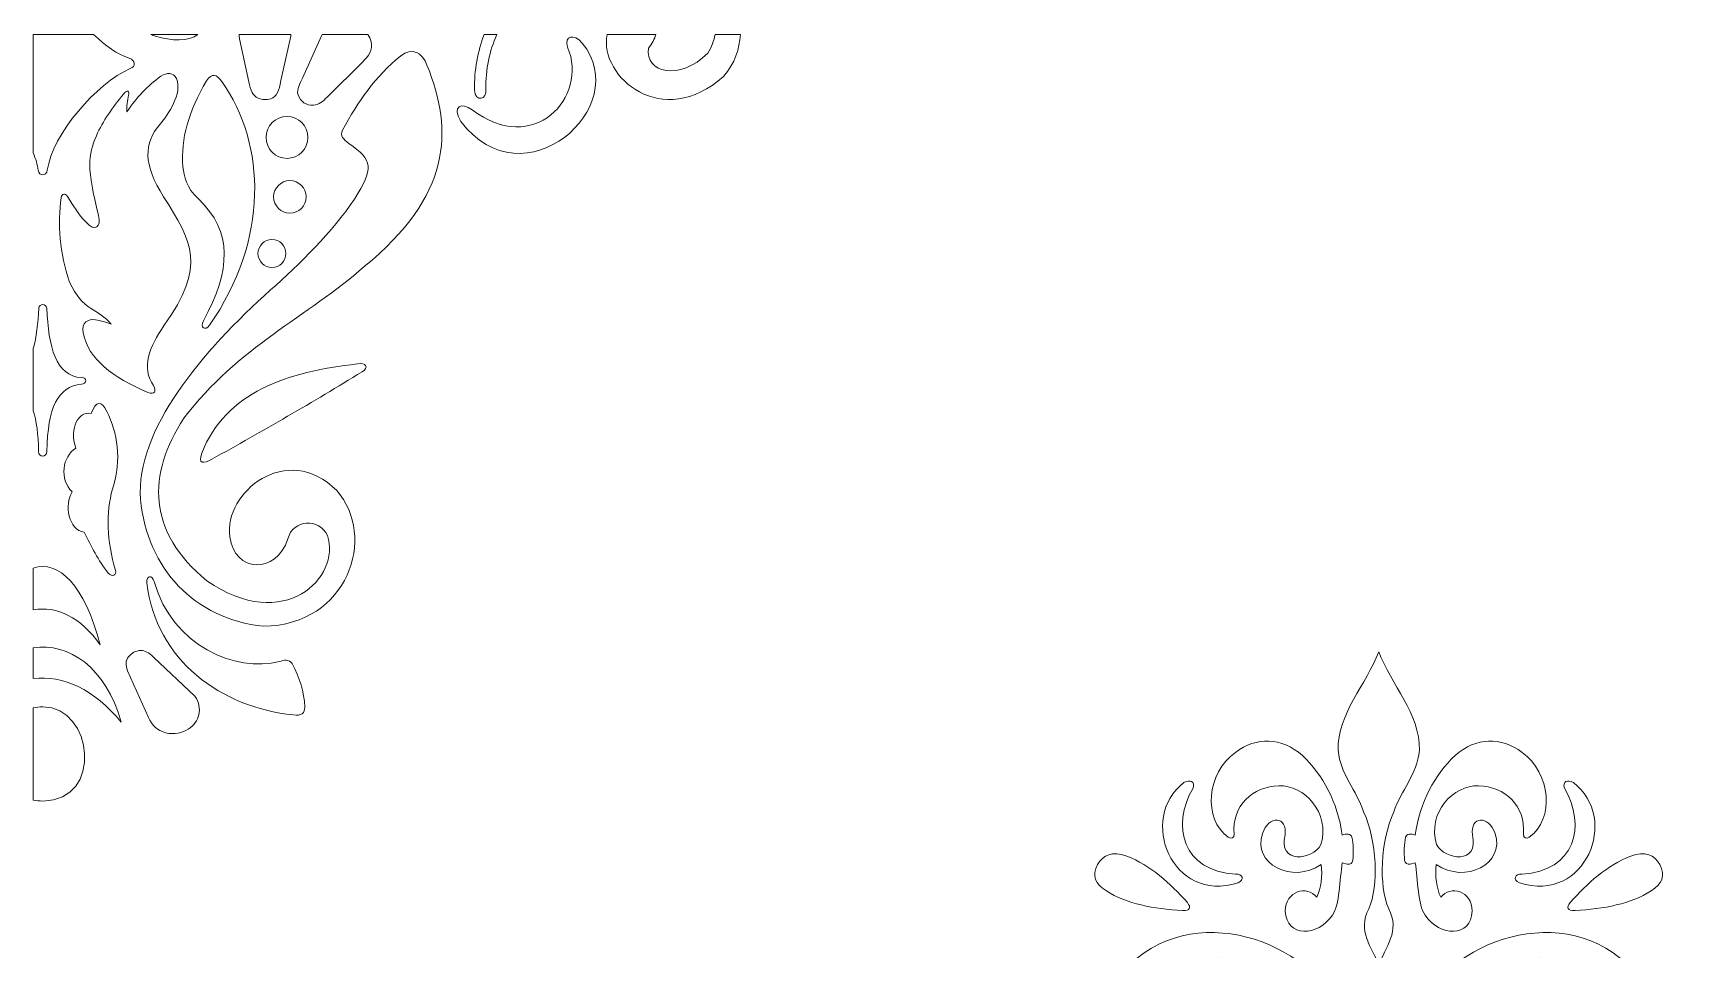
# Model space of a CAD drawing. Header units: centimetres. Extents: x -28.9 to 29, y -13.3 to 13.3.
# Drawn here: x 2.28 to 18.64, y 4.29 to 13.31 of the extents above; entities that cross this region are included whole.
import ezdxf

# ---------------------------------------------------------------- set-up
doc = ezdxf.new("R2010")
doc.units = ezdxf.units.CM
doc.header["$MEASUREMENT"] = 0
doc.layers.add('layer 1', color=7, linetype='Continuous')

msp = doc.modelspace()

# ---------------------------------------------------------------- linework, layer by layer
at = {"layer": 'layer 1', "color": 177, "lineweight": 9}
for points, knots in [([(2.87225, 13.29993), (2.98636, 13.18982), (3.10849, 13.1032), (3.22228, 13.0679), (3.22228, 13.0679), (3.2847, 13.04725), (3.28779, 12.98427), (3.23159, 12.96558), (3.23159, 12.96558), (2.90457, 12.82086), (2.46478, 12.3199), (2.41646, 11.96387), (2.41646, 11.96387), (2.40679, 11.90392), (2.33623, 11.90392), (2.32656, 11.96387), (2.32656, 11.96387), (2.31917, 12.01835), (2.30261, 12.07624), (2.27869, 12.13571), (2.27869, 12.13571), (2.27869, 12.13571), (2.27863, 13.3), (2.27863, 13.3), (2.27863, 13.3), (2.27863, 13.3), (2.87225, 13.29993), (2.87225, 13.29993)], [0, 0, 0, 0, 0.125, 0.125, 0.125, 0.125, 0.25, 0.25, 0.25, 0.25, 0.375, 0.375, 0.375, 0.375, 0.5, 0.5, 0.5, 0.5, 0.625, 0.625, 0.625, 0.625, 0.75, 0.75, 0.75, 0.75, 1, 1, 1, 1]), ([(3.89791, 13.29982), (3.80311, 13.23138), (3.63906, 13.23372), (3.48055, 13.28497), (3.48055, 13.28497), (3.46536, 13.28956), (3.45025, 13.29434), (3.43527, 13.29932), (3.43527, 13.29932), (3.43527, 13.29932), (3.89791, 13.29982), (3.89791, 13.29982)], [0, 0, 0, 0, 0.25, 0.25, 0.25, 0.25, 0.5, 0.5, 0.5, 0.5, 1, 1, 1, 1]), ([(4.81015, 13.29972), (4.81005, 13.295), (4.80984, 13.28981), (4.80955, 13.28497), (4.80955, 13.28497), (4.80955, 13.28497), (4.71214, 12.8461), (4.71214, 12.8461), (4.71214, 12.8461), (4.69718, 12.74541), (4.67202, 12.69102), (4.61461, 12.66868), (4.61461, 12.66868), (4.57115, 12.65366), (4.5299, 12.65867), (4.48884, 12.67431), (4.48884, 12.67431), (4.43991, 12.6943), (4.41158, 12.75038), (4.39926, 12.83591), (4.39926, 12.83591), (4.39926, 12.83591), (4.30775, 13.25753), (4.30775, 13.25753), (4.30775, 13.25753), (4.30484, 13.2716), (4.30281, 13.28556), (4.30173, 13.29933), (4.30173, 13.29933), (4.30173, 13.29933), (4.81015, 13.29972), (4.81015, 13.29972)], [0, 0, 0, 0, 0.11111111, 0.11111111, 0.11111111, 0.11111111, 0.22222222, 0.22222222, 0.22222222, 0.22222222, 0.33333333, 0.33333333, 0.33333333, 0.33333333, 0.44444444, 0.44444444, 0.44444444, 0.44444444, 0.55555556, 0.55555556, 0.55555556, 0.55555556, 0.66666667, 0.66666667, 0.66666667, 0.66666667, 0.77777778, 0.77777778, 0.77777778, 0.77777778, 1, 1, 1, 1]), ([(5.56837, 13.29966), (5.58152, 13.27834), (5.5923, 13.25454), (5.60052, 13.22927), (5.60052, 13.22927), (5.62148, 13.15056), (5.57736, 13.08792), (5.51425, 13.02657), (5.51425, 13.02657), (5.51425, 13.02657), (5.16918, 12.68416), (5.16918, 12.68416), (5.16918, 12.68416), (5.12619, 12.64401), (5.08541, 12.60686), (5.03541, 12.60426), (5.03541, 12.60426), (4.95945, 12.59934), (4.90749, 12.63903), (4.88249, 12.70659), (4.88249, 12.70659), (4.86353, 12.76104), (4.90485, 12.81763), (4.92562, 12.86993), (4.92562, 12.86993), (4.92562, 12.86993), (5.11233, 13.28635), (5.11233, 13.28635), (5.11233, 13.28635), (5.11459, 13.29077), (5.11692, 13.29547), (5.11928, 13.2997), (5.11928, 13.2997), (5.11928, 13.2997), (5.56837, 13.29966), (5.56837, 13.29966)], [0, 0, 0, 0, 0.1, 0.1, 0.1, 0.1, 0.2, 0.2, 0.2, 0.2, 0.3, 0.3, 0.3, 0.3, 0.4, 0.4, 0.4, 0.4, 0.5, 0.5, 0.5, 0.5, 0.6, 0.6, 0.6, 0.6, 0.7, 0.7, 0.7, 0.7, 0.8, 0.8, 0.8, 0.8, 1, 1, 1, 1]), ([(7.53174, 13.17615), (7.49805, 13.28943), (7.59121, 13.31241), (7.67683, 13.21551), (7.67683, 13.21551), (8.1885, 12.58526), (7.09559, 11.63043), (6.4828, 12.44406), (6.4828, 12.44406), (6.39146, 12.5999), (6.48983, 12.63662), (6.5926, 12.56016), (6.5926, 12.56016), (7.19393, 12.09693), (7.7435, 12.6803), (7.53174, 13.17615)], [0, 0, 0, 0, 0.2, 0.2, 0.2, 0.2, 0.4, 0.4, 0.4, 0.4, 0.6, 0.6, 0.6, 0.6, 1, 1, 1, 1]), ([(6.83603, 13.29954), (6.76365, 13.13661), (6.72577, 12.95549), (6.7289, 12.76246), (6.7289, 12.76246), (6.74646, 12.65997), (6.62572, 12.62845), (6.61612, 12.75303), (6.61612, 12.75303), (6.61487, 12.95138), (6.64919, 13.13426), (6.71102, 13.29933), (6.71102, 13.29933), (6.71102, 13.29933), (6.83603, 13.29954), (6.83603, 13.29954)], [0, 0, 0, 0, 0.2, 0.2, 0.2, 0.2, 0.4, 0.4, 0.4, 0.4, 0.6, 0.6, 0.6, 0.6, 1, 1, 1, 1]), ([(9.23231, 13.29933), (9.23231, 13.29933), (8.98301, 13.29933), (8.98301, 13.29933), (8.98301, 13.29933), (8.97145, 13.23879), (8.94824, 13.17798), (8.91181, 13.11812), (8.91181, 13.11812), (8.63641, 12.8354), (8.28686, 12.92496), (8.32775, 13.1663), (8.32775, 13.1663), (8.36559, 13.21287), (8.38836, 13.25772), (8.39897, 13.29933), (8.39897, 13.29933), (8.39897, 13.29933), (7.9201, 13.29933), (7.9201, 13.29933), (7.9201, 13.29933), (7.84209, 12.87784), (8.46927, 12.35328), (9.06409, 12.88748), (9.06409, 12.88748), (9.18242, 13.01965), (9.22031, 13.16017), (9.23231, 13.29933)], [0, 0, 0, 0, 0.125, 0.125, 0.125, 0.125, 0.25, 0.25, 0.25, 0.25, 0.375, 0.375, 0.375, 0.375, 0.5, 0.5, 0.5, 0.5, 0.625, 0.625, 0.625, 0.625, 0.75, 0.75, 0.75, 0.75, 1, 1, 1, 1]), ([(5.38289, 12.22758), (5.32718, 12.27073), (5.2919, 12.30168), (5.31819, 12.35944), (5.31819, 12.35944), (5.4755, 12.64369), (5.64269, 12.88793), (5.88896, 13.0882), (5.88896, 13.0882), (6.00068, 13.17879), (6.10655, 13.12246), (6.14966, 12.99989), (6.14966, 12.99989), (6.41433, 12.34338), (6.38615, 11.71524), (5.53204, 11.01584), (5.53204, 11.01584), (4.97936, 10.52629), (4.28847, 10.22499), (3.75931, 9.52373), (3.75931, 9.52373), (3.39771, 8.97234), (3.3963, 8.40752), (3.98617, 7.92405), (3.98617, 7.92405), (4.74684, 7.39996), (5.3065, 7.95809), (5.17035, 8.36937), (5.17035, 8.36937), (5.09241, 8.54381), (4.83184, 8.53286), (4.78134, 8.33767), (4.78134, 8.33767), (4.67101, 7.9826), (4.25235, 8.00544), (4.2106, 8.35811), (4.2106, 8.35811), (4.15002, 8.7914), (4.76873, 9.30131), (5.26235, 8.81457), (5.26235, 8.81457), (5.6596, 8.36084), (5.37681, 7.48847), (4.54195, 7.47777), (4.54195, 7.47777), (3.86331, 7.55082), (3.39823, 8.04183), (3.33289, 8.72772), (3.33289, 8.72772), (3.28021, 9.40471), (3.94457, 10.18785), (4.61158, 10.78654), (4.61158, 10.78654), (4.89911, 11.03863), (5.21698, 11.35769), (5.43715, 11.68073), (5.43715, 11.68073), (5.62626, 11.9811), (5.62057, 12.06366), (5.38289, 12.22758)], [0, 0, 0, 0, 0.0625, 0.0625, 0.0625, 0.0625, 0.125, 0.125, 0.125, 0.125, 0.1875, 0.1875, 0.1875, 0.1875, 0.25, 0.25, 0.25, 0.25, 0.3125, 0.3125, 0.3125, 0.3125, 0.375, 0.375, 0.375, 0.375, 0.4375, 0.4375, 0.4375, 0.4375, 0.5, 0.5, 0.5, 0.5, 0.5625, 0.5625, 0.5625, 0.5625, 0.625, 0.625, 0.625, 0.625, 0.6875, 0.6875, 0.6875, 0.6875, 0.75, 0.75, 0.75, 0.75, 0.8125, 0.8125, 0.8125, 0.8125, 0.875, 0.875, 0.875, 0.875, 1, 1, 1, 1]), ([(3.53206, 12.88943), (3.39715, 12.79086), (3.30693, 12.69449), (3.19831, 12.53797), (3.19831, 12.53797), (3.1949, 12.58743), (3.20433, 12.6522), (3.21461, 12.70261), (3.21461, 12.70261), (3.2269, 12.74709), (3.20172, 12.75781), (3.16528, 12.71427), (3.16528, 12.71427), (3.06035, 12.58196), (2.96251, 12.45429), (2.89884, 12.30345), (2.89884, 12.30345), (2.81502, 12.11269), (2.80393, 11.97931), (2.92009, 11.52021), (2.92009, 11.52021), (2.95077, 11.40541), (2.88606, 11.35451), (2.79744, 11.45291), (2.79744, 11.45291), (2.72023, 11.53335), (2.67165, 11.61438), (2.6158, 11.70546), (2.6158, 11.70546), (2.59145, 11.74405), (2.55931, 11.73652), (2.55359, 11.69374), (2.55359, 11.69374), (2.517, 11.44027), (2.53398, 11.14762), (2.63592, 10.86393), (2.63592, 10.86393), (2.75883, 10.58378), (2.91959, 10.60273), (3.04583, 10.44853), (3.04583, 10.44853), (2.99428, 10.46921), (2.94273, 10.4855), (2.89117, 10.49305), (2.89117, 10.49305), (2.81289, 10.50189), (2.75186, 10.46938), (2.76938, 10.36391), (2.76938, 10.36391), (2.82202, 10.09594), (3.05927, 9.93424), (3.40364, 9.77647), (3.40364, 9.77647), (3.47393, 9.75589), (3.49289, 9.78575), (3.46049, 9.84535), (3.46049, 9.84535), (3.33912, 10.02374), (3.41803, 10.22307), (3.56452, 10.43873), (3.56452, 10.43873), (3.98161, 11.01775), (3.84181, 11.26489), (3.56036, 11.70362), (3.56036, 11.70362), (3.35628, 12.02017), (3.36544, 12.23216), (3.52393, 12.41511), (3.52393, 12.41511), (3.60367, 12.51116), (3.74906, 12.71956), (3.68568, 12.86779), (3.68568, 12.86779), (3.65636, 12.9273), (3.59183, 12.92962), (3.53206, 12.88943)], [0, 0, 0, 0, 0.05, 0.05, 0.05, 0.05, 0.1, 0.1, 0.1, 0.1, 0.15, 0.15, 0.15, 0.15, 0.2, 0.2, 0.2, 0.2, 0.25, 0.25, 0.25, 0.25, 0.3, 0.3, 0.3, 0.3, 0.35, 0.35, 0.35, 0.35, 0.4, 0.4, 0.4, 0.4, 0.45, 0.45, 0.45, 0.45, 0.5, 0.5, 0.5, 0.5, 0.55, 0.55, 0.55, 0.55, 0.6, 0.6, 0.6, 0.6, 0.65, 0.65, 0.65, 0.65, 0.7, 0.7, 0.7, 0.7, 0.75, 0.75, 0.75, 0.75, 0.8, 0.8, 0.8, 0.8, 0.85, 0.85, 0.85, 0.85, 0.9, 0.9, 0.9, 0.9, 1, 1, 1, 1]), ([(3.98236, 12.84588), (4.0361, 12.92364), (4.08117, 12.90855), (4.13133, 12.83804), (4.13133, 12.83804), (4.57137, 12.22164), (4.59472, 11.27745), (4.01241, 10.44067), (4.01241, 10.44067), (3.96745, 10.37867), (3.91519, 10.41608), (3.95164, 10.482), (3.95164, 10.482), (4.22063, 10.97854), (4.24394, 11.35801), (3.90003, 11.68542), (3.90003, 11.68542), (3.78158, 11.78934), (3.76148, 11.91121), (3.74957, 11.99724), (3.74957, 11.99724), (3.72786, 12.28219), (3.80545, 12.53209), (3.98236, 12.84588)], [0, 0, 0, 0, 0.14285714, 0.14285714, 0.14285714, 0.14285714, 0.28571429, 0.28571429, 0.28571429, 0.28571429, 0.42857143, 0.42857143, 0.42857143, 0.42857143, 0.57142857, 0.57142857, 0.57142857, 0.57142857, 0.71428571, 0.71428571, 0.71428571, 0.71428571, 1, 1, 1, 1]), ([(4.77338, 12.49356), (4.65958, 12.49356), (4.56729, 12.40127), (4.56729, 12.28747), (4.56729, 12.28747), (4.56729, 12.17367), (4.65958, 12.08136), (4.77338, 12.08136), (4.77338, 12.08136), (4.88718, 12.08136), (4.97948, 12.17367), (4.97948, 12.28747), (4.97948, 12.28747), (4.97948, 12.40127), (4.88718, 12.49356), (4.77338, 12.49356)], [0, 0, 0, 0, 0.2, 0.2, 0.2, 0.2, 0.4, 0.4, 0.4, 0.4, 0.6, 0.6, 0.6, 0.6, 1, 1, 1, 1]), ([(4.80147, 11.86288), (4.71296, 11.86288), (4.64118, 11.79109), (4.64118, 11.70258), (4.64118, 11.70258), (4.64118, 11.61407), (4.71296, 11.54228), (4.80147, 11.54228), (4.80147, 11.54228), (4.88999, 11.54228), (4.96177, 11.61407), (4.96177, 11.70258), (4.96177, 11.70258), (4.96177, 11.79109), (4.88999, 11.86288), (4.80147, 11.86288)], [0, 0, 0, 0, 0.2, 0.2, 0.2, 0.2, 0.4, 0.4, 0.4, 0.4, 0.6, 0.6, 0.6, 0.6, 1, 1, 1, 1]), ([(4.62536, 11.28285), (4.54948, 11.28285), (4.48796, 11.22132), (4.48796, 11.14545), (4.48796, 11.14545), (4.48796, 11.06958), (4.54948, 11.00805), (4.62536, 11.00805), (4.62536, 11.00805), (4.70122, 11.00805), (4.76275, 11.06958), (4.76275, 11.14545), (4.76275, 11.14545), (4.76275, 11.22132), (4.70122, 11.28285), (4.62536, 11.28285)], [0, 0, 0, 0, 0.2, 0.2, 0.2, 0.2, 0.4, 0.4, 0.4, 0.4, 0.6, 0.6, 0.6, 0.6, 1, 1, 1, 1]), ([(2.27864, 10.21071), (2.31011, 10.32111), (2.32532, 10.45737), (2.33181, 10.60867), (2.33181, 10.60867), (2.33949, 10.65536), (2.40353, 10.65537), (2.41122, 10.60867), (2.41122, 10.60867), (2.42769, 10.22504), (2.4998, 9.93809), (2.75249, 9.9244), (2.75249, 9.9244), (2.81103, 9.92502), (2.80618, 9.86071), (2.75165, 9.86118), (2.75165, 9.86118), (2.51853, 9.83007), (2.4204, 9.63309), (2.41241, 9.19764), (2.41241, 9.19764), (2.41024, 9.13614), (2.33279, 9.13614), (2.33062, 9.19764), (2.33062, 9.19764), (2.32755, 9.36539), (2.31104, 9.49775), (2.27864, 9.59887), (2.27864, 9.59887), (2.27864, 9.59887), (2.27864, 10.21071), (2.27864, 10.21071)], [0, 0, 0, 0, 0.11111111, 0.11111111, 0.11111111, 0.11111111, 0.22222222, 0.22222222, 0.22222222, 0.22222222, 0.33333333, 0.33333333, 0.33333333, 0.33333333, 0.44444444, 0.44444444, 0.44444444, 0.44444444, 0.55555556, 0.55555556, 0.55555556, 0.55555556, 0.66666667, 0.66666667, 0.66666667, 0.66666667, 0.77777778, 0.77777778, 0.77777778, 0.77777778, 1, 1, 1, 1]), ([(4.03381, 9.12034), (3.95155, 9.07221), (3.89486, 9.0761), (3.93532, 9.18023), (3.93532, 9.18023), (4.16652, 9.77897), (4.77656, 9.98257), (5.46524, 10.05888), (5.46524, 10.05888), (5.54904, 10.07871), (5.58287, 10.02015), (5.5123, 9.98213), (5.5123, 9.98213), (5.02816, 9.6832), (4.53362, 9.39822), (4.03381, 9.12034)], [0, 0, 0, 0, 0.2, 0.2, 0.2, 0.2, 0.4, 0.4, 0.4, 0.4, 0.6, 0.6, 0.6, 0.6, 1, 1, 1, 1]), ([(2.84829, 9.57181), (2.72675, 9.59608), (2.62757, 9.43243), (2.69683, 9.2284), (2.69683, 9.2284), (2.56466, 9.151), (2.53164, 8.92272), (2.66154, 8.79938), (2.66154, 8.79938), (2.58239, 8.67828), (2.62417, 8.42007), (2.77903, 8.40458), (2.77903, 8.40458), (2.84605, 8.26474), (2.91697, 8.12654), (3.01549, 7.99985), (3.01549, 7.99985), (3.05233, 7.95503), (3.09999, 7.98464), (3.08685, 8.02771), (3.08685, 8.02771), (2.99997, 8.31394), (2.99336, 8.59858), (3.05715, 8.82739), (3.05715, 8.82739), (3.15333, 9.12887), (3.1044, 9.3795), (3.00154, 9.59009), (3.00154, 9.59009), (2.94604, 9.70332), (2.89758, 9.69865), (2.84829, 9.57181)], [0, 0, 0, 0, 0.11111111, 0.11111111, 0.11111111, 0.11111111, 0.22222222, 0.22222222, 0.22222222, 0.22222222, 0.33333333, 0.33333333, 0.33333333, 0.33333333, 0.44444444, 0.44444444, 0.44444444, 0.44444444, 0.55555556, 0.55555556, 0.55555556, 0.55555556, 0.66666667, 0.66666667, 0.66666667, 0.66666667, 0.77777778, 0.77777778, 0.77777778, 0.77777778, 1, 1, 1, 1]), ([(2.27864, 8.04896), (2.52437, 8.133), (2.78622, 7.88152), (2.93562, 7.29449), (2.93562, 7.29449), (2.74778, 7.56589), (2.50932, 7.68062), (2.27868, 7.63872), (2.27868, 7.63872), (2.27868, 7.63872), (2.27864, 8.04896), (2.27864, 8.04896)], [0, 0, 0, 0, 0.25, 0.25, 0.25, 0.25, 0.5, 0.5, 0.5, 0.5, 1, 1, 1, 1]), ([(3.39626, 7.90414), (3.38888, 7.98219), (3.4495, 7.98366), (3.46682, 7.9169), (3.46682, 7.9169), (3.64624, 7.27976), (4.26703, 7.02492), (4.69994, 7.13036), (4.69994, 7.13036), (4.74439, 7.14377), (4.79167, 7.15812), (4.82297, 7.11022), (4.82297, 7.11022), (4.89716, 6.96804), (4.94224, 6.83699), (4.94845, 6.68168), (4.94845, 6.68168), (4.94682, 6.62541), (4.91905, 6.59132), (4.83375, 6.60592), (4.83375, 6.60592), (4.12915, 6.67722), (3.48335, 7.14075), (3.39626, 7.90414)], [0, 0, 0, 0, 0.14285714, 0.14285714, 0.14285714, 0.14285714, 0.28571429, 0.28571429, 0.28571429, 0.28571429, 0.42857143, 0.42857143, 0.42857143, 0.42857143, 0.57142857, 0.57142857, 0.57142857, 0.57142857, 0.71428571, 0.71428571, 0.71428571, 0.71428571, 1, 1, 1, 1]), ([(2.27864, 7.26605), (2.62454, 7.31901), (2.99142, 7.07489), (3.14413, 6.53366), (3.14413, 6.53366), (2.87269, 6.85703), (2.57409, 6.99982), (2.27868, 6.96202), (2.27868, 6.96202), (2.27868, 6.96202), (2.27864, 7.26605), (2.27864, 7.26605)], [0, 0, 0, 0, 0.25, 0.25, 0.25, 0.25, 0.5, 0.5, 0.5, 0.5, 1, 1, 1, 1]), ([(3.20634, 7.03878), (3.18249, 7.09965), (3.18627, 7.13493), (3.21519, 7.17811), (3.21519, 7.17811), (3.24686, 7.21372), (3.28553, 7.23678), (3.3355, 7.2396), (3.3355, 7.2396), (3.37763, 7.23798), (3.41357, 7.22235), (3.46244, 7.17056), (3.46244, 7.17056), (3.46244, 7.17056), (3.86807, 6.78962), (3.86807, 6.78962), (3.86807, 6.78962), (3.90973, 6.7296), (3.91846, 6.66908), (3.90671, 6.60509), (3.90671, 6.60509), (3.88211, 6.50607), (3.75787, 6.38764), (3.57955, 6.42997), (3.57955, 6.42997), (3.49597, 6.4546), (3.44189, 6.50453), (3.41292, 6.57998), (3.41292, 6.57998), (3.41292, 6.57998), (3.20634, 7.03878), (3.20634, 7.03878)], [0, 0, 0, 0, 0.11111111, 0.11111111, 0.11111111, 0.11111111, 0.22222222, 0.22222222, 0.22222222, 0.22222222, 0.33333333, 0.33333333, 0.33333333, 0.33333333, 0.44444444, 0.44444444, 0.44444444, 0.44444444, 0.55555556, 0.55555556, 0.55555556, 0.55555556, 0.66666667, 0.66666667, 0.66666667, 0.66666667, 0.77777778, 0.77777778, 0.77777778, 0.77777778, 1, 1, 1, 1]), ([(15.50812, 4.14306), (15.44576, 4.31367), (15.29196, 4.48287), (15.41026, 4.69778), (15.41026, 4.69778), (15.50975, 4.93053), (15.49325, 5.35207), (15.35958, 5.65208), (15.35958, 5.65208), (15.28851, 5.86375), (15.13311, 6.01538), (15.10811, 6.25853), (15.10811, 6.25853), (15.10099, 6.62032), (15.38649, 6.90192), (15.50812, 7.22732), (15.50812, 7.22732), (15.62976, 6.90192), (15.91526, 6.62032), (15.90814, 6.25853), (15.90814, 6.25853), (15.88314, 6.01538), (15.72774, 5.86375), (15.65667, 5.65208), (15.65667, 5.65208), (15.523, 5.35207), (15.50649, 4.93053), (15.60599, 4.69778), (15.60599, 4.69778), (15.72429, 4.48287), (15.57049, 4.31367), (15.50812, 4.14306)], [0, 0, 0, 0, 0.11111111, 0.11111111, 0.11111111, 0.11111111, 0.22222222, 0.22222222, 0.22222222, 0.22222222, 0.33333333, 0.33333333, 0.33333333, 0.33333333, 0.44444444, 0.44444444, 0.44444444, 0.44444444, 0.55555556, 0.55555556, 0.55555556, 0.55555556, 0.66666667, 0.66666667, 0.66666667, 0.66666667, 0.77777778, 0.77777778, 0.77777778, 0.77777778, 1, 1, 1, 1]), ([(2.27865, 6.67457), (2.30785, 6.68155), (2.33886, 6.68496), (2.3715, 6.68425), (2.3715, 6.68425), (2.86693, 6.68578), (2.97411, 5.75837), (2.37152, 5.75783), (2.37152, 5.75783), (2.33846, 5.75786), (2.30753, 5.76071), (2.27868, 5.76606), (2.27868, 5.76606), (2.27868, 5.76606), (2.27865, 6.67457), (2.27865, 6.67457)], [0, 0, 0, 0, 0.2, 0.2, 0.2, 0.2, 0.4, 0.4, 0.4, 0.4, 0.6, 0.6, 0.6, 0.6, 1, 1, 1, 1]), ([(14.0851, 5.43295), (14.08881, 5.39294), (14.05783, 5.38286), (14.028, 5.4017), (14.028, 5.4017), (13.77714, 5.57826), (13.81558, 6.03484), (14.09919, 6.23626), (14.09919, 6.23626), (14.30695, 6.39276), (14.54798, 6.38786), (14.75772, 6.20588), (14.75772, 6.20588), (14.95691, 6.01347), (15.10404, 5.75036), (15.14939, 5.42153), (15.14939, 5.42153), (15.18865, 5.44278), (15.23591, 5.43442), (15.24451, 5.40269), (15.24451, 5.40269), (15.25888, 5.33246), (15.26067, 5.25116), (15.25339, 5.17538), (15.25339, 5.17538), (15.2492, 5.14257), (15.23131, 5.13274), (15.19799, 5.138), (15.19799, 5.138), (15.19799, 5.138), (15.14912, 5.15122), (15.14912, 5.15122), (15.14912, 5.15122), (15.12374, 4.98511), (15.12533, 4.73733), (15.05291, 4.63616), (15.05291, 4.63616), (14.9101, 4.41982), (14.60043, 4.41447), (14.58914, 4.67309), (14.58914, 4.67309), (14.59075, 4.87707), (14.80317, 4.92935), (14.89852, 4.81131), (14.89852, 4.81131), (14.93921, 4.8986), (14.95791, 5.02462), (14.94264, 5.13325), (14.94264, 5.13325), (14.65637, 4.93631), (14.26296, 5.14172), (14.36427, 5.43673), (14.36427, 5.43673), (14.42503, 5.6238), (14.61325, 5.60851), (14.58678, 5.42432), (14.58678, 5.42432), (14.51603, 5.1302), (14.85722, 5.17677), (14.93969, 5.32889), (14.93969, 5.32889), (15.0351, 5.64538), (14.77176, 5.91663), (14.5267, 5.90781), (14.5267, 5.90781), (14.26922, 5.89952), (14.06282, 5.71544), (14.0851, 5.43295)], [0, 0, 0, 0, 0.05555556, 0.05555556, 0.05555556, 0.05555556, 0.11111111, 0.11111111, 0.11111111, 0.11111111, 0.16666667, 0.16666667, 0.16666667, 0.16666667, 0.22222222, 0.22222222, 0.22222222, 0.22222222, 0.27777778, 0.27777778, 0.27777778, 0.27777778, 0.33333333, 0.33333333, 0.33333333, 0.33333333, 0.38888889, 0.38888889, 0.38888889, 0.38888889, 0.44444444, 0.44444444, 0.44444444, 0.44444444, 0.5, 0.5, 0.5, 0.5, 0.55555556, 0.55555556, 0.55555556, 0.55555556, 0.61111111, 0.61111111, 0.61111111, 0.61111111, 0.66666667, 0.66666667, 0.66666667, 0.66666667, 0.72222222, 0.72222222, 0.72222222, 0.72222222, 0.77777778, 0.77777778, 0.77777778, 0.77777778, 0.83333333, 0.83333333, 0.83333333, 0.83333333, 0.88888889, 0.88888889, 0.88888889, 0.88888889, 1, 1, 1, 1]), ([(16.93115, 5.43295), (16.92744, 5.39294), (16.95842, 5.38286), (16.98825, 5.4017), (16.98825, 5.4017), (17.23911, 5.57826), (17.20067, 6.03484), (16.91706, 6.23626), (16.91706, 6.23626), (16.7093, 6.39276), (16.46826, 6.38786), (16.25853, 6.20588), (16.25853, 6.20588), (16.05934, 6.01347), (15.91221, 5.75036), (15.86686, 5.42153), (15.86686, 5.42153), (15.8276, 5.44278), (15.78034, 5.43442), (15.77174, 5.40269), (15.77174, 5.40269), (15.75737, 5.33246), (15.75558, 5.25116), (15.76286, 5.17538), (15.76286, 5.17538), (15.76705, 5.14257), (15.78494, 5.13274), (15.81826, 5.138), (15.81826, 5.138), (15.81826, 5.138), (15.86713, 5.15122), (15.86713, 5.15122), (15.86713, 5.15122), (15.8925, 4.98511), (15.89092, 4.73733), (15.96334, 4.63616), (15.96334, 4.63616), (16.10615, 4.41982), (16.41582, 4.41447), (16.42711, 4.67309), (16.42711, 4.67309), (16.4255, 4.87707), (16.21308, 4.92935), (16.11773, 4.81131), (16.11773, 4.81131), (16.07704, 4.8986), (16.05834, 5.02462), (16.07361, 5.13325), (16.07361, 5.13325), (16.35988, 4.93631), (16.75329, 5.14172), (16.65198, 5.43673), (16.65198, 5.43673), (16.59122, 5.6238), (16.403, 5.60851), (16.42947, 5.42432), (16.42947, 5.42432), (16.50022, 5.1302), (16.15902, 5.17677), (16.07656, 5.32889), (16.07656, 5.32889), (15.98115, 5.64538), (16.24448, 5.91663), (16.48955, 5.90781), (16.48955, 5.90781), (16.74703, 5.89952), (16.95343, 5.71544), (16.93115, 5.43295)], [0, 0, 0, 0, 0.05555556, 0.05555556, 0.05555556, 0.05555556, 0.11111111, 0.11111111, 0.11111111, 0.11111111, 0.16666667, 0.16666667, 0.16666667, 0.16666667, 0.22222222, 0.22222222, 0.22222222, 0.22222222, 0.27777778, 0.27777778, 0.27777778, 0.27777778, 0.33333333, 0.33333333, 0.33333333, 0.33333333, 0.38888889, 0.38888889, 0.38888889, 0.38888889, 0.44444444, 0.44444444, 0.44444444, 0.44444444, 0.5, 0.5, 0.5, 0.5, 0.55555556, 0.55555556, 0.55555556, 0.55555556, 0.61111111, 0.61111111, 0.61111111, 0.61111111, 0.66666667, 0.66666667, 0.66666667, 0.66666667, 0.72222222, 0.72222222, 0.72222222, 0.72222222, 0.77777778, 0.77777778, 0.77777778, 0.77777778, 0.83333333, 0.83333333, 0.83333333, 0.83333333, 0.88888889, 0.88888889, 0.88888889, 0.88888889, 1, 1, 1, 1]), ([(13.68243, 5.88385), (13.70514, 5.94749), (13.6522, 5.97569), (13.59274, 5.93896), (13.59274, 5.93896), (13.13568, 5.58512), (13.47323, 4.749), (14.12466, 4.95129), (14.12466, 4.95129), (14.19164, 4.98463), (14.17169, 5.04451), (14.10015, 5.0385), (14.10015, 5.0385), (13.57815, 5.0688), (13.465, 5.51531), (13.68243, 5.88385)], [0, 0, 0, 0, 0.2, 0.2, 0.2, 0.2, 0.4, 0.4, 0.4, 0.4, 0.6, 0.6, 0.6, 0.6, 1, 1, 1, 1]), ([(17.33382, 5.88385), (17.31111, 5.94749), (17.36405, 5.97569), (17.42351, 5.93896), (17.42351, 5.93896), (17.88057, 5.58512), (17.54302, 4.749), (16.89159, 4.95129), (16.89159, 4.95129), (16.8246, 4.98463), (16.84456, 5.04451), (16.9161, 5.0385), (16.9161, 5.0385), (17.4381, 5.0688), (17.55125, 5.51531), (17.33382, 5.88385)], [0, 0, 0, 0, 0.2, 0.2, 0.2, 0.2, 0.4, 0.4, 0.4, 0.4, 0.6, 0.6, 0.6, 0.6, 1, 1, 1, 1]), ([(13.62622, 4.75861), (13.66557, 4.70982), (13.65421, 4.67737), (13.57819, 4.68186), (13.57819, 4.68186), (13.29615, 4.69516), (13.02911, 4.74649), (12.83005, 4.87429), (12.83005, 4.87429), (12.72063, 4.94016), (12.68627, 5.02356), (12.74379, 5.13209), (12.74379, 5.13209), (12.79756, 5.22918), (12.88743, 5.26656), (13.03004, 5.21671), (13.03004, 5.21671), (13.26321, 5.123), (13.45713, 4.95037), (13.62622, 4.75861)], [0, 0, 0, 0, 0.16666667, 0.16666667, 0.16666667, 0.16666667, 0.33333333, 0.33333333, 0.33333333, 0.33333333, 0.5, 0.5, 0.5, 0.5, 0.66666667, 0.66666667, 0.66666667, 0.66666667, 1, 1, 1, 1]), ([(17.39002, 4.75861), (17.35067, 4.70982), (17.36204, 4.67737), (17.43806, 4.68186), (17.43806, 4.68186), (17.7201, 4.69516), (17.98714, 4.74649), (18.18619, 4.87429), (18.18619, 4.87429), (18.29562, 4.94016), (18.32997, 5.02356), (18.27246, 5.13209), (18.27246, 5.13209), (18.21869, 5.22918), (18.12882, 5.26656), (17.98621, 5.21671), (17.98621, 5.21671), (17.75304, 5.123), (17.55912, 4.95037), (17.39002, 4.75861)], [0, 0, 0, 0, 0.16666667, 0.16666667, 0.16666667, 0.16666667, 0.33333333, 0.33333333, 0.33333333, 0.33333333, 0.5, 0.5, 0.5, 0.5, 0.66666667, 0.66666667, 0.66666667, 0.66666667, 1, 1, 1, 1]), ([(15.03515, 3.54407), (15.08623, 3.45418), (15.17504, 3.4555), (15.16044, 3.56351), (15.16044, 3.56351), (15.00747, 4.26426), (13.85711, 4.8004), (13.13332, 4.21148), (13.13332, 4.21148), (12.64423, 3.83373), (12.37179, 2.97379), (13.17298, 2.3425), (13.17298, 2.3425), (13.26193, 2.28844), (13.30775, 2.35279), (13.2457, 2.42416), (13.2457, 2.42416), (12.69656, 3.02907), (12.82019, 3.73889), (13.38524, 4.07437), (13.38524, 4.07437), (14.03805, 4.4122), (14.68429, 4.08323), (15.03515, 3.54407)], [0, 0, 0, 0, 0.14285714, 0.14285714, 0.14285714, 0.14285714, 0.28571429, 0.28571429, 0.28571429, 0.28571429, 0.42857143, 0.42857143, 0.42857143, 0.42857143, 0.57142857, 0.57142857, 0.57142857, 0.57142857, 0.71428571, 0.71428571, 0.71428571, 0.71428571, 1, 1, 1, 1]), ([(15.9811, 3.54407), (15.93002, 3.45418), (15.84121, 3.4555), (15.85581, 3.56351), (15.85581, 3.56351), (16.00878, 4.26426), (17.15914, 4.8004), (17.88293, 4.21148), (17.88293, 4.21148), (18.37202, 3.83373), (18.64446, 2.97379), (17.84327, 2.3425), (17.84327, 2.3425), (17.75432, 2.28844), (17.7085, 2.35279), (17.77055, 2.42416), (17.77055, 2.42416), (18.31969, 3.02907), (18.19606, 3.73889), (17.63101, 4.07437), (17.63101, 4.07437), (16.97819, 4.4122), (16.33196, 4.08323), (15.9811, 3.54407)], [0, 0, 0, 0, 0.14285714, 0.14285714, 0.14285714, 0.14285714, 0.28571429, 0.28571429, 0.28571429, 0.28571429, 0.42857143, 0.42857143, 0.42857143, 0.42857143, 0.57142857, 0.57142857, 0.57142857, 0.57142857, 0.71428571, 0.71428571, 0.71428571, 0.71428571, 1, 1, 1, 1])]:
    msp.add_open_spline(points, degree=3, knots=knots, dxfattribs=at)

doc.saveas('drawing.dxf')
